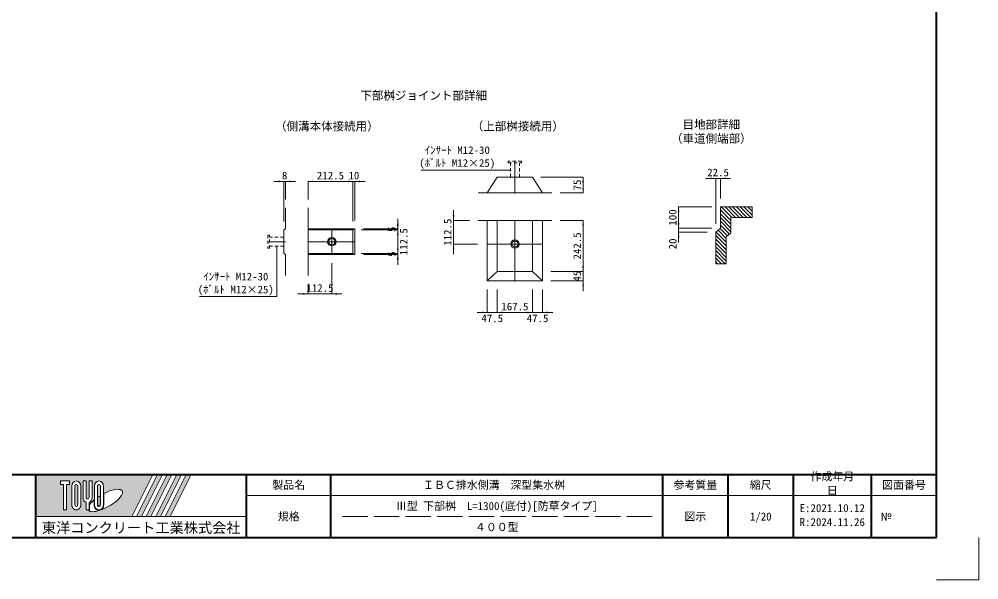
# Model space of a CAD drawing. Units: millimetres at full size, sheet at 1:20. Extents: x 64173 to 81200, y -133840 to -120349.
# Drawn here: x 76647 to 81200, y -126857 to -124198 of the extents above; entities that cross this region are included whole.
import ezdxf
from ezdxf.enums import TextEntityAlignment as Align

# ---------------------------------------------------------------- set-up
doc = ezdxf.new("R2010")
doc.units = ezdxf.units.MM
doc.header["$LTSCALE"] = 20
doc.linetypes.add('DASHED', pattern=[7.5, 6, -1.5])
doc.linetypes.add('USER3', pattern=[1.35, 0.75, -0.6])
for name, color, linetype, lineweight in [('Defpoints_2', 8, 'Continuous', 0), ('インサート', 3, 'USER3', 9), ('作業エリア', 11, 'Continuous', 13), ('図枠', 7, 'Continuous', 5), ('寸法線', 7, 'Continuous', 13), ('引出線', 4, 'Continuous', 13), ('補助線', 8, 'Continuous', 13), ('集水桝', 2, 'Continuous', 13)]:
    doc.layers.add(name, color=color, linetype=linetype, lineweight=lineweight)
doc.layers.add('文字', color=7, linetype='Continuous')
doc.styles.add('ＭＳ ゴシック', font='')
doc.styles.add('ＭＳ 明朝', font='')
doc.styles.get('ＭＳ ゴシック').set_extended_font_data('MS Gothic')
doc.styles.get('ＭＳ 明朝').set_extended_font_data('MS Mincho')

# ---------------------------------------------------------------- blocks, each defined once
blk = doc.blocks.new('filled_arrow')
at = {"color": 0, "linetype": 'Continuous', "lineweight": -2}
blk.add_solid([(7.5, 1.25), (0, 0), (7.5, -1.25)], dxfattribs=at)

msp = doc.modelspace()

# ---------------------------------------------------------------- hatches: boundary and pattern name
at = {"layer": '図枠'}
h = msp.add_hatch(color=256, dxfattribs=at)
h.paths.add_polyline_path([(76725.5, -126356.92), (76725.5, -126556.92), (77180.81, -126556.92), (77280.81, -126356.92)])
edge = h.paths.add_edge_path(flags=16)
edge.add_ellipse((77054.95, -126480.75), major_axis=(80.81, 45.23), ratio=0.3471473, start_angle=-144.31122, end_angle=72.1899, ccw=False)
edge.add_ellipse((77025.02, -126500.28), major_axis=(0, 27.5), ratio=0.8463542, start_angle=-160.70346, end_angle=-90)
edge.add_line((77048.3, -126500.28), (77048.3, -126447.86))
edge = h.paths.add_edge_path(flags=16)
edge.add_ellipse((77025.02, -126413.55), major_axis=(0, 25.38), ratio=0.8463542, start_angle=-90, end_angle=90, ccw=False)
edge.add_line((77046.51, -126413.55), (77046.51, -126500.28))
edge.add_ellipse((77025.02, -126500.28), major_axis=(0, 25.38), ratio=0.8463542, start_angle=90, end_angle=-90, ccw=False)
edge.add_line((77003.54, -126500.28), (77003.54, -126413.55))
edge = h.paths.add_edge_path(flags=16)
edge.add_line((77032.18, -126413.55), (77032.18, -126500.28))
edge.add_ellipse((77025.02, -126500.28), major_axis=(0, 8.46), ratio=0.8463542, start_angle=90, end_angle=-90, ccw=False)
edge.add_line((77017.86, -126500.28), (77017.86, -126413.55))
edge.add_ellipse((77025.02, -126413.55), major_axis=(0, 8.46), ratio=0.8463542, start_angle=-90, end_angle=90, ccw=False)
edge = h.paths.add_edge_path(flags=16)
edge.add_line((77030.39, -126457.88), (77030.39, -126500.28))
edge.add_ellipse((77025.02, -126500.28), major_axis=(0, 6.35), ratio=0.8463542, start_angle=90, end_angle=-90, ccw=False)
edge.add_line((77019.65, -126500.28), (77019.65, -126464.82))
edge.add_ellipse((77054.95, -126480.75), major_axis=(80.81, 45.23), ratio=0.3471473, start_angle=107.79174, end_angle=126.47132, ccw=False)
edge = h.paths.add_edge_path(flags=16)
edge.add_ellipse((76971.31, -126465.91), major_axis=(0, 25.38), ratio=0.8463542, start_angle=-163.34117, end_angle=-90, ccw=False)
edge.add_line((76978.47, -126489.84), (76978.47, -126525.67))
edge.add_line((76978.47, -126525.67), (76964.15, -126525.67))
edge.add_line((76964.15, -126525.67), (76964.15, -126489.84))
edge.add_ellipse((76971.31, -126465.91), major_axis=(0, 25.38), ratio=0.8463542, start_angle=90, end_angle=163.34117, ccw=False)
edge.add_line((76949.83, -126465.91), (76949.83, -126388.17))
edge.add_line((76949.83, -126388.17), (76964.15, -126388.17))
edge.add_line((76964.15, -126388.17), (76964.15, -126465.91))
edge.add_ellipse((76971.31, -126465.91), major_axis=(0, 8.46), ratio=0.8463542, start_angle=90, end_angle=-90)
edge.add_line((76978.47, -126465.91), (76978.47, -126388.17))
edge.add_line((76978.47, -126388.17), (76992.8, -126388.17))
edge.add_line((76992.8, -126388.17), (76992.8, -126465.91))
edge = h.paths.add_edge_path(flags=16)
edge.add_line((77001.75, -126478.39), (77001.75, -126500.28))
edge.add_ellipse((77025.02, -126500.28), major_axis=(0, 27.5), ratio=0.8463542, start_angle=90, end_angle=-171.54427)
edge.add_ellipse((77054.95, -126480.75), major_axis=(80.81, 45.23), ratio=0.3471473, start_angle=-178.64954, end_angle=-148.29244, ccw=False)
edge.add_line((76975.39, -126527.78), (76980.26, -126527.78))
edge.add_line((76980.26, -126527.78), (76980.26, -126500.97))
edge.add_ellipse((77054.95, -126480.75), major_axis=(80.81, 45.23), ratio=0.3471473, start_angle=148.21912, end_angle=165.90812, ccw=False)
edge = h.paths.add_edge_path(flags=16)
edge.add_ellipse((76917.6, -126413.55), major_axis=(0, 25.38), ratio=0.8463542, start_angle=-90, end_angle=90, ccw=False)
edge.add_line((76939.09, -126413.55), (76939.09, -126500.28))
edge.add_ellipse((76917.6, -126500.28), major_axis=(0, 25.38), ratio=0.8463542, start_angle=90, end_angle=-90, ccw=False)
edge.add_line((76896.12, -126500.28), (76896.12, -126413.55))
edge = h.paths.add_edge_path(flags=16)
edge.add_line((76924.76, -126413.55), (76924.76, -126500.28))
edge.add_ellipse((76917.6, -126500.28), major_axis=(0, 8.46), ratio=0.8463542, start_angle=90, end_angle=-90, ccw=False)
edge.add_line((76910.44, -126500.28), (76910.44, -126413.55))
edge.add_ellipse((76917.6, -126413.55), major_axis=(0, 8.46), ratio=0.8463542, start_angle=-90, end_angle=90, ccw=False)
h.paths.add_polyline_path([(76885.37, -126388.17), (76885.37, -126405.09), (76871.05, -126405.09), (76871.05, -126525.67), (76856.73, -126525.67), (76856.73, -126405.09), (76842.41, -126405.09), (76842.41, -126388.17)], flags=16)
for points in [[(77203.5, -126556.92), (77226.19, -126556.92), (77326.19, -126356.92), (77303.5, -126356.92)], [(77371.56, -126356.92), (77348.87, -126356.92), (77248.87, -126556.92), (77271.56, -126556.92)], [(77416.94, -126356.92), (77394.25, -126356.92), (77294.25, -126556.92), (77316.94, -126556.92)], [(77462.31, -126356.92), (77439.62, -126356.92), (77339.62, -126556.92), (77362.31, -126556.92)]]:
    msp.add_hatch(color=256, dxfattribs=at).paths.add_polyline_path(points)
at = {"layer": '集水桝', "lineweight": 9}
h = msp.add_hatch(dxfattribs=at)
h.set_pattern_fill('USER', color=256, style=0, pattern_type=2)
h.set_pattern_definition([(135, (32550.54, -4543.34), (-8.98026, -8.98026), [])])
h.paths.add_polyline_path([(79974.28, -125188.43), (79951.78, -125208.43), (79951.78, -125358.43), (80001.78, -125358.43), (80001.78, -125230.88), (80024.28, -125210.88), (80024.28, -125138.43), (80124.28, -125138.43), (80124.28, -125088.43), (79974.28, -125088.43)])

# ---------------------------------------------------------------- linework, layer by layer
at = {"layer": 'Defpoints_2', "color": 7, "lineweight": 13}
for p in [(81200.5, -126656.92), (81000.5, -126856.92)]:
    msp.add_line(p, (81200.5, -126856.92), dxfattribs=at)
at = {"layer": 'インサート'}
for p, q in [((78967.76, -124871.83), (78967.76, -124879.33)), ((79030.26, -124871.83), (78967.76, -124871.83)), ((78967.76, -124879.33), (79030.26, -124879.33)), ((78977.76, -124946.83), (78977.76, -124879.33)), ((79020.26, -124946.83), (79020.26, -124879.33)), ((79030.26, -124879.33), (79030.26, -124871.83)), ((78977.76, -124946.83), (79020.26, -124946.83)), ((77834.77, -125221.97), (77827.27, -125221.97)), ((77827.27, -125221.97), (77827.27, -125284.47)), ((77834.77, -125284.47), (77834.77, -125221.97)), ((77902.27, -125231.97), (77834.77, -125231.97)), ((77902.27, -125274.47), (77902.27, -125231.97)), ((77902.27, -125274.47), (77834.77, -125274.47)), ((77827.27, -125284.47), (77834.77, -125284.47))]:
    msp.add_line(p, q, dxfattribs=at)
at = {"layer": 'インサート', "linetype": 'Continuous'}
for centre in [(78129.98, -125253.22), (78999.01, -125264.43)]:
    msp.add_circle(centre, 20, dxfattribs=at)
at = {"layer": 'インサート', "linetype": 'Continuous', "lineweight": 5}
for centre in [(78129.98, -125253.22), (78999.01, -125264.43)]:
    msp.add_circle(centre, 15, dxfattribs=at)
at = {"layer": '作業エリア'}
for p, q in [((78867.76, -125021.83), (79130.26, -125021.83)), ((80124.28, -125088.43), (80124.28, -125138.43)), ((80024.28, -125138.43), (80124.28, -125138.43)), ((80024.28, -125210.88), (80024.28, -125138.43)), ((80001.78, -125230.88), (80024.28, -125210.88)), ((80001.78, -125358.43), (80001.78, -125230.88)), ((79951.78, -125358.43), (80001.78, -125358.43))]:
    msp.add_line(p, q, dxfattribs=at)
at = {"layer": '図枠', "lineweight": 40}
for p, q in [((81000.5, -126656.92), (81000.5, -121116.92)), ((73200.5, -126356.92), (81000.5, -126356.92)), ((76725.5, -126656.92), (76725.5, -126356.92)), ((77725.5, -126656.92), (77725.5, -126356.92)), ((78125.5, -126656.92), (78125.5, -126356.92)), ((79700.5, -126656.92), (79700.5, -126356.92)), ((80010.5, -126656.92), (80010.5, -126356.92)), ((80320.5, -126656.92), (80320.5, -126356.92)), ((80690.5, -126656.92), (80690.5, -126356.92)), ((73200.5, -126656.92), (81000.5, -126656.92))]:
    msp.add_line(p, q, dxfattribs=at)
at = {"layer": '図枠'}
for p, q in [((76725.5, -126356.92), (77280.81, -126356.92)), ((77280.81, -126356.92), (77180.81, -126556.92)), ((77303.5, -126356.92), (77203.5, -126556.92)), ((77326.19, -126356.92), (77226.19, -126556.92)), ((77348.87, -126356.92), (77248.87, -126556.92)), ((77371.56, -126356.92), (77271.56, -126556.92)), ((77394.25, -126356.92), (77294.25, -126556.92)), ((77303.5, -126356.92), (77326.19, -126356.92)), ((77416.94, -126356.92), (77316.94, -126556.92)), ((77439.62, -126356.92), (77339.62, -126556.92)), ((77348.87, -126356.92), (77371.56, -126356.92)), ((77462.31, -126356.92), (77362.31, -126556.92)), ((77394.25, -126356.92), (77416.94, -126356.92)), ((77439.62, -126356.92), (77462.31, -126356.92)), ((76842.41, -126388.17), (76842.41, -126405.09)), ((76842.41, -126388.17), (76885.37, -126388.17)), ((76856.73, -126405.09), (76842.41, -126405.09)), ((76856.73, -126405.09), (76856.73, -126525.67)), ((76871.05, -126405.09), (76871.05, -126525.67)), ((76885.37, -126405.09), (76871.05, -126405.09)), ((76885.37, -126388.17), (76885.37, -126405.09)), ((76896.12, -126413.55), (76896.12, -126500.28)), ((76910.44, -126500.28), (76910.44, -126413.55)), ((76924.76, -126413.55), (76924.76, -126500.28)), ((76939.09, -126500.28), (76939.09, -126413.55)), ((76949.83, -126388.17), (76964.15, -126388.17)), ((76949.83, -126465.91), (76949.83, -126388.17)), ((76964.15, -126388.17), (76964.15, -126465.91)), ((76978.47, -126388.17), (76992.8, -126388.17)), ((76978.47, -126465.91), (76978.47, -126388.17)), ((76992.8, -126388.17), (76992.8, -126465.91)), ((77003.54, -126413.55), (77003.54, -126500.28)), ((77017.86, -126500.28), (77017.86, -126413.55)), ((77032.18, -126413.55), (77032.18, -126500.28)), ((77046.51, -126500.28), (77046.51, -126413.55)), ((77030.39, -126457.88), (77030.39, -126500.28)), ((77048.3, -126500.28), (77048.3, -126447.86)), ((76964.15, -126489.84), (76964.15, -126525.67)), ((76978.47, -126489.84), (76978.47, -126525.67)), ((76980.26, -126500.97), (76980.26, -126527.78)), ((77001.75, -126478.39), (77001.75, -126500.28)), ((77019.65, -126500.28), (77019.65, -126464.82)), ((76871.05, -126525.67), (76856.73, -126525.67)), ((76978.47, -126525.67), (76964.15, -126525.67)), ((76975.39, -126527.78), (76980.26, -126527.78)), ((76725.5, -126556.92), (77180.81, -126556.92)), ((77203.5, -126556.92), (77226.19, -126556.92)), ((77248.87, -126556.92), (77271.56, -126556.92)), ((77294.25, -126556.92), (77316.94, -126556.92)), ((77339.62, -126556.92), (77362.31, -126556.92))]:
    msp.add_line(p, q, dxfattribs=at)
at = {"layer": '図枠', "lineweight": 13}
msp.add_line((81000.5, -126456.92), (77725.5, -126456.92), dxfattribs=at)
at = {"layer": '図枠', "linetype": 'DASHED', "lineweight": 9}
msp.add_line((79650.5, -126556.92), (78175.5, -126556.92), dxfattribs=at)
at = {"layer": '図枠'}
for centre, major_axis, ratio, start_param, end_param in [((76917.6, -126413.55), (0, 25.38), 0.846354, 4.712389, 7.8539816), ((76917.6, -126413.55), (0, 8.46), 0.846354, 4.712389, 7.8539816), ((77025.02, -126413.55), (0, 25.38), 0.846354, 4.712389, 7.8539816), ((77025.02, -126413.55), (0, 8.46), 0.846354, 4.712389, 7.8539816), ((77054.95, -126480.75), (80.81, 45.23), 0.347147, 1.6817405, 1.8219833), ((77054.95, -126480.75), (80.81, 45.23), 0.347147, 4.2621853, 7.7429163), ((76917.6, -126500.28), (0, 25.38), 0.846354, 1.5707963, 4.712389), ((76917.6, -126500.28), (0, 8.46), 0.846354, 1.5707963, 4.712389), ((76971.31, -126465.91), (0, 25.38), 0.846354, 1.5707963, 2.8017557), ((76971.31, -126465.91), (0, 8.46), 0.846354, 1.5707963, 4.712389), ((76971.31, -126465.91), (0, 25.38), 0.846354, 3.4814296, 4.712389), ((77054.95, -126480.75), (80.81, 45.23), 0.347147, 2.0815197, 2.5155126), ((77025.02, -126500.28), (0, 27.5), 0.846354, 1.5707963, 3.3154679), ((77025.02, -126500.28), (0, 25.38), 0.846354, 1.5707963, 4.712389), ((77025.02, -126500.28), (0, 8.46), 0.846354, 1.5707963, 4.712389), ((77025.02, -126500.28), (0, 6.35), 0.846354, 1.5707963, 4.712389), ((77025.02, -126500.28), (0, 27.5), 0.846354, 3.5338438, 4.712389), ((77054.95, -126480.75), (80.81, 45.23), 0.347147, 3.2093975, 4.2004451)]:
    msp.add_ellipse(centre, major_axis=major_axis, ratio=ratio, start_param=start_param, end_param=end_param, dxfattribs=at)
at = {"layer": '寸法線'}
for p, q in [((79122.76, -124946.83), (79322.46, -124946.83)), ((79322.46, -125021.83), (79322.46, -124946.83)), ((79903.78, -124952.75), (80022.28, -124952.75)), ((79951.78, -125168.43), (79951.78, -124952.75)), ((79974.28, -125048.43), (79974.28, -124952.75)), ((77958.27, -124967.27), (77854.27, -124967.27)), ((77902.27, -125156.97), (77902.27, -124967.27)), ((77910.27, -125053.22), (77910.27, -124967.27)), ((78017.48, -124967.27), (78229.98, -124967.27)), ((78017.48, -125053.22), (78017.48, -124967.27)), ((78181.98, -124967.27), (78287.98, -124967.27)), ((78229.98, -125156.97), (78229.98, -124967.27)), ((78229.98, -125156.97), (78229.98, -124967.27)), ((78239.98, -125151.97), (78239.98, -124967.27)), ((79214.01, -125021.83), (79322.46, -125021.83)), ((79775.88, -125088.43), (79775.88, -125188.43)), ((79934.28, -125088.43), (79775.88, -125088.43)), ((78707.89, -125103.93), (78707.89, -125312.43)), ((79775.88, -125140.43), (79775.88, -125256.43)), ((78443.11, -125143.97), (78443.11, -125244.97)), ((78443.11, -125148.97), (78443.11, -125357.47)), ((78784.01, -125151.93), (78707.89, -125151.93)), ((79214.01, -125151.93), (79322.46, -125151.93)), ((79322.46, -125151.93), (79322.46, -125394.43)), ((78269.98, -125196.97), (78443.11, -125196.97)), ((78269.98, -125196.97), (78443.11, -125196.97)), ((78279.98, -125191.97), (78443.11, -125191.97)), ((79934.28, -125188.43), (79775.88, -125188.43)), ((79934.28, -125188.43), (79775.88, -125188.43)), ((79911.78, -125208.43), (79775.88, -125208.43)), ((78443.11, -125261.47), (78443.11, -125362.47)), ((78821.51, -125264.43), (78707.89, -125264.43)), ((78269.98, -125309.47), (78443.11, -125309.47)), ((78269.98, -125309.47), (78443.11, -125309.47)), ((78279.98, -125314.47), (78443.11, -125314.47)), ((78129.98, -125354.47), (78129.98, -125500.82)), ((79322.46, -125346.43), (79322.46, -125487.43)), ((79170.26, -125394.43), (79322.46, -125394.43)), ((79170.26, -125394.43), (79322.46, -125394.43)), ((78017.48, -125453.22), (78017.48, -125500.82)), ((79170.26, -125439.43), (79322.46, -125439.43)), ((77969.48, -125500.82), (78177.98, -125500.82)), ((78867.76, -125479.43), (78867.76, -125588.81)), ((78915.26, -125479.43), (78915.26, -125588.81)), ((78915.26, -125479.43), (78915.26, -125588.81)), ((79082.76, -125479.43), (79082.76, -125588.81)), ((79082.76, -125479.43), (79082.76, -125588.81)), ((79130.26, -125479.43), (79130.26, -125588.81)), ((78963.26, -125588.81), (78819.76, -125588.81)), ((79082.76, -125588.81), (78915.26, -125588.81)), ((79178.26, -125588.81), (79034.76, -125588.81))]:
    msp.add_line(p, q, dxfattribs=at)
at = {"layer": '引出線'}
for points in [[(78977.76, -124913.08), (78919.41, -124913.08), (78553.6, -124913.08)], [(77868.52, -125274.47), (77868.52, -125513.04), (77502.71, -125513.04)]]:
    msp.add_lwpolyline(points, dxfattribs=at)
at = {"layer": '補助線'}
for p, q in [((78999.01, -124946.83), (78999.01, -124871.83)), ((78999.01, -124946.83), (78999.01, -125021.83)), ((78999.01, -125439.43), (78999.01, -125151.93)), ((78129.98, -125314.47), (78129.98, -125191.97)), ((77910.27, -125253.22), (77827.27, -125253.22)), ((77902.27, -125253.22), (77827.27, -125253.22)), ((78239.98, -125253.22), (78017.48, -125253.22)), ((78867.76, -125264.43), (79130.26, -125264.43)), ((76725.5, -126556.92), (77725.5, -126556.92))]:
    msp.add_line(p, q, dxfattribs=at)
at = {"layer": '集水桝'}
for p, q in [((78867.76, -125021.83), (78915.26, -124946.83)), ((78915.26, -124946.83), (79082.76, -124946.83)), ((79082.76, -124946.83), (79130.26, -125021.83)), ((78824.01, -125021.83), (78867.76, -125021.83)), ((79130.26, -125021.83), (79174.01, -125021.83)), ((77910.27, -125093.22), (77910.27, -125191.97)), ((78017.48, -125093.22), (78017.48, -125413.22)), ((79974.28, -125088.43), (80124.28, -125088.43)), ((79974.28, -125188.43), (79974.28, -125088.43)), ((79174.01, -125151.93), (78824.01, -125151.93)), ((78867.76, -125439.43), (78867.76, -125151.93)), ((78915.26, -125394.43), (78915.26, -125151.93)), ((79082.76, -125151.93), (79082.76, -125394.43)), ((79130.26, -125151.93), (79130.26, -125439.43)), ((77902.27, -125196.97), (77910.27, -125191.97)), ((77902.27, -125196.97), (77902.27, -125309.47)), ((78017.48, -125191.97), (78239.98, -125191.97)), ((78229.98, -125196.97), (78239.98, -125191.97)), ((78239.98, -125191.97), (78239.98, -125314.47)), ((79951.78, -125208.43), (79974.28, -125188.43)), ((79951.78, -125358.43), (79951.78, -125208.43)), ((77902.27, -125309.47), (77910.27, -125314.47)), ((77910.27, -125314.47), (77910.27, -125413.22)), ((78017.48, -125314.47), (78239.98, -125314.47)), ((78229.98, -125309.47), (78239.98, -125314.47)), ((78867.76, -125439.43), (78915.26, -125394.43)), ((79082.76, -125394.43), (78915.26, -125394.43)), ((79130.26, -125439.43), (79082.76, -125394.43)), ((79130.26, -125439.43), (78867.76, -125439.43))]:
    msp.add_line(p, q, dxfattribs=at)
at = {"layer": '集水桝', "lineweight": 9}
for p, q in [((78017.48, -125196.97), (78229.98, -125196.97)), ((78229.98, -125196.97), (78229.98, -125309.47)), ((78017.48, -125309.47), (78229.98, -125309.47))]:
    msp.add_line(p, q, dxfattribs=at)

# ---------------------------------------------------------------- block references
at = {"layer": '寸法線', "xscale": 3.2, "yscale": 3.2}
for p, rotation in [((79322.46, -124946.83), 270), ((79951.78, -124952.75), 180), ((77902.27, -124967.27), 180), ((78229.98, -124967.27), 180), ((78229.98, -124967.27), 180), ((79322.46, -125021.83), 90), ((79775.88, -125088.43), 270), ((78707.89, -125151.93), 90), ((78443.11, -125191.97), 90), ((78443.11, -125196.97), 90), ((79322.46, -125151.93), 270), ((79775.88, -125188.43), 90), ((79775.88, -125188.43), 90), ((78443.11, -125196.97), 270), ((79775.88, -125208.43), 270), ((78707.89, -125264.43), 270), ((78443.11, -125309.47), 90), ((78443.11, -125309.47), 270), ((78443.11, -125314.47), 270), ((79322.46, -125394.43), 90), ((79322.46, -125394.43), 90), ((79322.46, -125439.43), 270), ((78017.48, -125500.82), 180), ((78867.76, -125588.81), 180), ((79082.76, -125588.81), 180), ((79082.76, -125588.81), 180)]:
    msp.add_blockref('filled_arrow', p, dxfattribs=dict(at, rotation=rotation))
for p in [(79974.28, -124952.75), (77910.27, -124967.27), (78017.48, -124967.27), (78239.98, -124967.27), (78129.98, -125500.82), (78915.26, -125588.81), (78915.26, -125588.81), (79130.26, -125588.81)]:
    msp.add_blockref('filled_arrow', p, dxfattribs=at)
at = {"layer": '引出線', "xscale": 0.133, "yscale": 0.133}
for p, rotation in [((78977.76, -124913.08), 180), ((77868.52, -125274.47), 270)]:
    msp.add_blockref('filled_arrow', p, dxfattribs=dict(at, rotation=rotation))

# ---------------------------------------------------------------- texts
at = {"layer": '図枠', "style": 'ＭＳ ゴシック'}
for s, p in [('作成年月', (80401.9, -126347.68)), ('日', (80479.6, -126414.35)), ('E:2021.10.12', (80350.1, -126497.68)), ('R:2024.11.26', (80350.1, -126564.35))]:
    msp.add_text(s, height=37.98, dxfattribs=at).set_placement(p, align=Align.TOP_LEFT)
for s, height, p in [('製品名', 37.98, (77925.5, -126406.92)), ('ＩＢＣ排水側溝\u3000深型集水桝 ', 37.98, (78913, -126406.92)), ('参考質量', 37.98, (79855.5, -126406.92)), ('縮尺', 37.98, (80165.5, -126406.92)), ('図面番号', 37.98, (80845.5, -126406.92)), ('Ⅲ型 下部桝\u3000L=1300(底付)[防草タイプ]', 37.98, (78913, -126506.92)), ('規格', 37.98, (77925.5, -126556.92)), ('図示', 37.98, (79855.5, -126556.92)), ('1/20', 37.98, (80165.5, -126556.92)), ('東洋コンクリート工業株式会社', 49.37, (77225.5, -126610.04)), ('４００型', 37.98, (78913, -126606.92))]:
    msp.add_text(s, height=height, dxfattribs=at).set_placement(p, align=Align.MIDDLE_CENTER)
msp.add_text('№', height=37.98, dxfattribs=at).set_placement((80734.85, -126556.92), align=Align.MIDDLE_LEFT)
at = {"layer": '寸法線', "style": 'ＭＳ 明朝', "width": 1.05}
for s, p in [('22.5', (79963.03, -124924.75)), ('8', (77906.27, -124939.27)), ('212.5', (78123.73, -124939.27)), ('10', (78234.98, -124939.27)), ('112.5', (78073.73, -125472.82)), ('167.5', (78999.01, -125560.81)), ('47.5', (78891.51, -125616.81)), ('47.5', (79106.51, -125616.81))]:
    msp.add_text(s, height=36.03, dxfattribs=at).set_placement(p, align=Align.MIDDLE_CENTER)
for s, p in [('75', (79294.46, -124984.33)), ('100', (79747.88, -125138.43)), ('5', (78415.11, -125194.47)), ('112.5', (78679.89, -125208.18)), ('112.5', (78471.11, -125253.22)), ('242.5', (79294.46, -125273.18)), ('20', (79747.88, -125263.68)), ('5', (78415.11, -125311.97)), ('45', (79294.46, -125416.93))]:
    msp.add_text(s, height=36.03, rotation=90, dxfattribs=at).set_placement(p, align=Align.MIDDLE_CENTER)
at = {"layer": '引出線', "style": 'ＭＳ 明朝', "width": 1.05}
for s, p in [('ｲﾝｻｰﾄ M12-30', (78570.99, -124847.7)), ('(ﾎﾞﾙﾄ M12×25)', (78545.07, -124908.72)), ('ｲﾝｻｰﾄ M12-30', (77520.09, -125447.67)), ('(ﾎﾞﾙﾄ M12×25)', (77494.17, -125508.69))]:
    msp.add_text(s, height=36.03, dxfattribs=at).set_placement(p, align=Align.BOTTOM_LEFT)
at = {"layer": '文字', "style": 'ＭＳ 明朝'}
for s, p in [('下部桝ジョイント部詳細', (78566.14, -124559.94)), ('（側溝本体接続用）', (78106.5, -124705.54)), ('（上部桝接続用）', (79012.92, -124705.54))]:
    msp.add_text(s, height=40.03, dxfattribs=at).set_placement(p, align=Align.MIDDLE_CENTER)
for s, p in [('目地部詳細', (79794.65, -124677.58)), ('（車道側端部）', (79740.05, -124744.24))]:
    msp.add_text(s, height=40.03, dxfattribs=at).set_placement(p, align=Align.TOP_LEFT)

doc.saveas('drawing.dxf')
